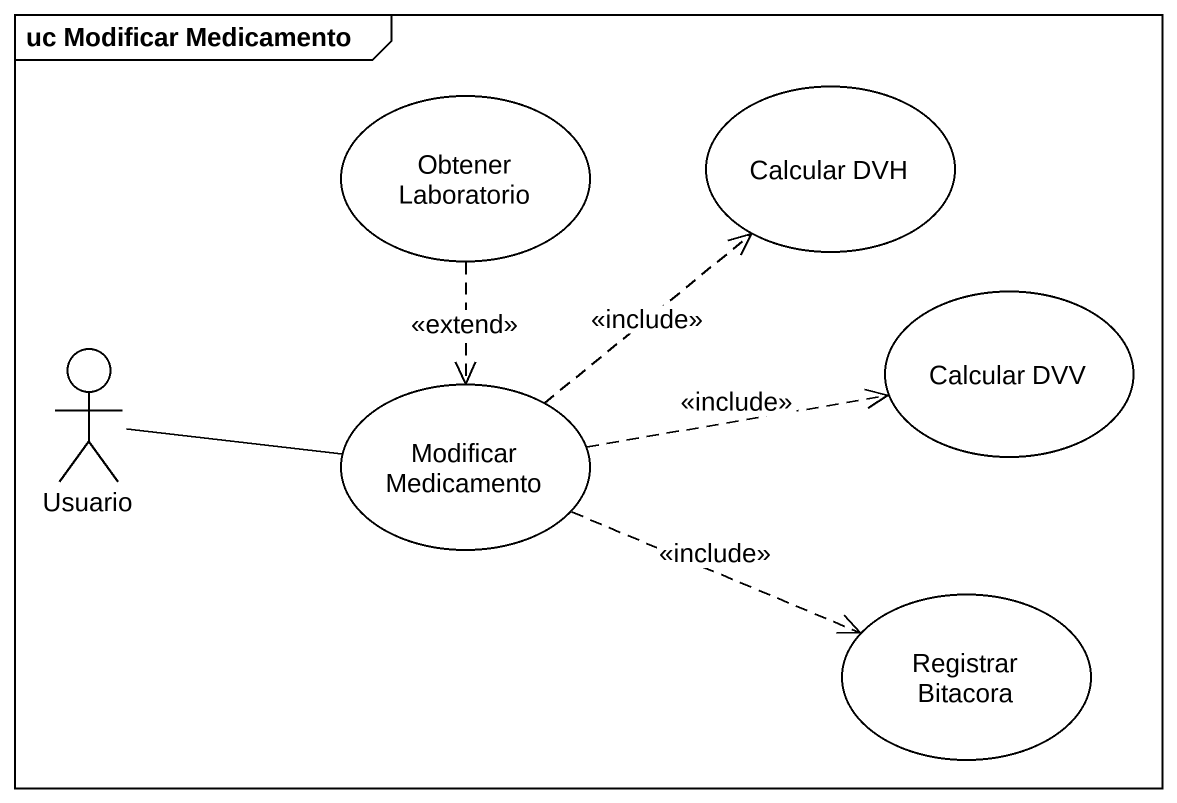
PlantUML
@startuml
mainframe uc Modificar Medicamento
usecase "Obtener Laboratorio" as Obtener_Laboratorio
usecase "Calcular DVH" as Calcular_DVH
actor Usuario
usecase "Calcular DVV" as Calcular_DVV
usecase "Modificar Medicamento" as Modificar_Medicamento
usecase "Registrar Bitacora" as Registrar_Bitacora
Obtener_Laboratorio ..> Modificar_Medicamento : <<extend>>
Usuario -right- Modificar_Medicamento
Modificar_Medicamento .up.> Calcular_DVH : <<include>>
Modificar_Medicamento .right.> Calcular_DVV : <<include>>
Modificar_Medicamento .right.> Registrar_Bitacora : <<include>>
@enduml
